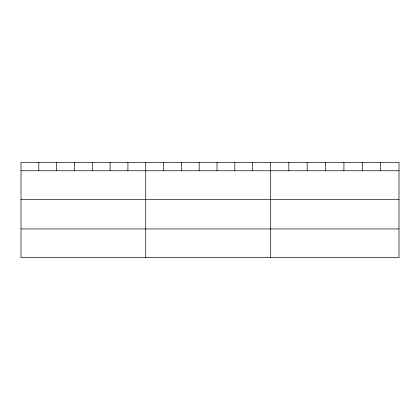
<?xml version="1.0" encoding="UTF-8"?>
<svg xmlns="http://www.w3.org/2000/svg" width="420" height="420" viewBox="0 0 420 420"><rect width="100%" height="100%" fill="white"/><g stroke="black" fill="none" stroke-linecap="round" stroke-linejoin="round"><path stroke-width="0.63" d="M399 170.762L399 257.602L21 257.602L21 162.398L399 162.398L399 170.762L21 170.762M21 199.416L399 199.416M21 228.942L399 228.942M380.641 162.398L380.641 170.762M362.281 162.398L362.281 170.762M343.922 162.398L343.922 170.762M325.558 162.398L325.558 170.762M307.199 162.398L307.199 170.762M288.839 162.398L288.839 170.762M270.48 162.398L270.48 257.602M252.662 162.398L252.662 170.762M234.838 162.398L234.838 170.762M217.019 162.398L217.019 170.762M199.201 162.398L199.201 170.762M181.382 162.398L181.382 170.762M163.559 162.398L163.559 170.762M145.74 162.398L145.74 257.602M127.922 162.398L127.922 170.762M110.098 162.398L110.098 170.762M92.279 162.398L92.279 170.762M74.461 162.398L74.461 170.762M56.642 162.398L56.642 170.762M38.819 162.398L38.819 170.762"/></g></svg>
